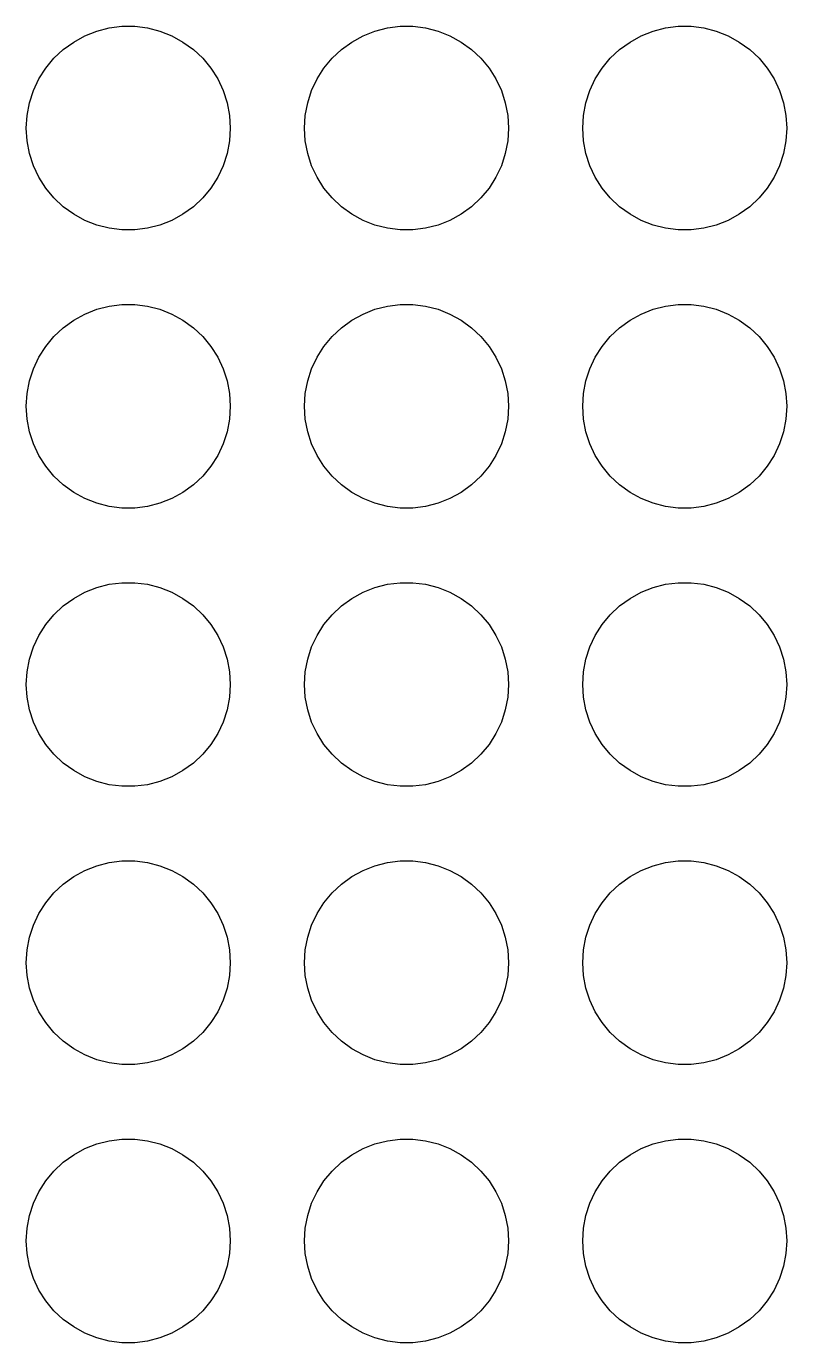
# Model space of a CAD drawing. Header units: metres. Extents: x -180 to 180, y -157 to 157.
# Drawn here: x -5.5 to 35.5, y -73 to -2 of the extents above; entities that cross this region are included whole.
import ezdxf

# ---------------------------------------------------------------- set-up
doc = ezdxf.new("R2010")
doc.units = ezdxf.units.M

msp = doc.modelspace()

# ---------------------------------------------------------------- linework, layer by layer
for p, q in [((-1.69958, -2.26918), (-1.03059, -2.09741)), ((-1.03059, -2.09741), (-0.34534, -2.01085)), ((-0.34534, -2.01085), (0.34534, -2.01085)), ((0.34534, -2.01085), (1.03059, -2.09741)), ((1.03059, -2.09741), (1.69958, -2.26918)), ((13.3004, -2.26918), (13.9694, -2.09741)), ((13.9694, -2.09741), (14.6546, -2.01085)), ((14.6546, -2.01085), (15.3453, -2.01085)), ((15.3453, -2.01085), (16.0306, -2.09741)), ((16.0306, -2.09741), (16.6996, -2.26918)), ((28.3004, -2.26918), (28.9694, -2.09741)), ((28.9694, -2.09741), (29.6546, -2.01085)), ((29.6546, -2.01085), (30.3453, -2.01085)), ((30.3453, -2.01085), (31.0306, -2.09741)), ((31.0306, -2.09741), (31.6996, -2.26918)), ((-2.94704, -2.85619), (-2.34178, -2.52344)), ((-2.34178, -2.52344), (-1.69958, -2.26918)), ((1.69958, -2.26918), (2.34178, -2.52344)), ((2.34178, -2.52344), (2.94704, -2.85619)), ((12.0529, -2.85619), (12.6582, -2.52344)), ((12.6582, -2.52344), (13.3004, -2.26918)), ((16.6996, -2.26918), (17.3418, -2.52344)), ((17.3418, -2.52344), (17.947, -2.85619)), ((27.0529, -2.85619), (27.6582, -2.52344)), ((27.6582, -2.52344), (28.3004, -2.26918)), ((31.6996, -2.26918), (32.3418, -2.52344)), ((32.3418, -2.52344), (32.947, -2.85619)), ((-4.00932, -3.73499), (-3.50583, -3.26218)), ((-3.50583, -3.26218), (-2.94704, -2.85619)), ((2.94704, -2.85619), (3.50583, -3.26218)), ((3.50583, -3.26218), (4.00932, -3.73499)), ((10.9907, -3.73499), (11.4942, -3.26218)), ((11.4942, -3.26218), (12.0529, -2.85619)), ((17.947, -2.85619), (18.5058, -3.26218)), ((18.5058, -3.26218), (19.0093, -3.73499)), ((25.9907, -3.73499), (26.4942, -3.26218)), ((26.4942, -3.26218), (27.0529, -2.85619)), ((32.947, -2.85619), (33.5058, -3.26218)), ((33.5058, -3.26218), (34.0093, -3.73499)), ((-4.44958, -4.26717), (-4.00932, -3.73499)), ((4.00932, -3.73499), (4.44958, -4.26717)), ((10.5504, -4.26717), (10.9907, -3.73499)), ((19.0093, -3.73499), (19.4496, -4.26717)), ((25.5504, -4.26717), (25.9907, -3.73499)), ((34.0093, -3.73499), (34.4496, -4.26717)), ((-5.11377, -5.47531), (-4.81967, -4.85034)), ((-4.81967, -4.85034), (-4.44958, -4.26717)), ((4.44958, -4.26717), (4.81967, -4.85034)), ((4.81967, -4.85034), (5.11377, -5.47531)), ((9.88622, -5.47531), (10.1803, -4.85034)), ((10.1803, -4.85034), (10.5504, -4.26717)), ((19.4496, -4.26717), (19.8197, -4.85034)), ((19.8197, -4.85034), (20.1138, -5.47531)), ((24.8862, -5.47531), (25.1803, -4.85034)), ((25.1803, -4.85034), (25.5504, -4.26717)), ((34.4496, -4.26717), (34.8197, -4.85034)), ((34.8197, -4.85034), (35.1138, -5.47531)), ((-5.32719, -6.1322), (-5.11377, -5.47531)), ((5.11377, -5.47531), (5.32719, -6.1322)), ((9.67279, -6.1322), (9.88622, -5.47531)), ((20.1138, -5.47531), (20.3272, -6.1322)), ((24.6728, -6.1322), (24.8862, -5.47531)), ((35.1138, -5.47531), (35.3272, -6.1322)), ((-5.45662, -6.81065), (-5.32719, -6.1322)), ((5.32719, -6.1322), (5.45662, -6.81065)), ((9.54337, -6.81065), (9.67279, -6.1322)), ((20.3272, -6.1322), (20.4566, -6.81065)), ((24.5434, -6.81065), (24.6728, -6.1322)), ((35.3272, -6.1322), (35.4566, -6.81065)), ((-5.5, -7.5), (-5.45662, -6.81065)), ((5.45662, -6.81065), (5.5, -7.5)), ((9.5, -7.5), (9.54337, -6.81065)), ((20.4566, -6.81065), (20.5, -7.5)), ((24.5, -7.5), (24.5434, -6.81065)), ((35.4566, -6.81065), (35.5, -7.5)), ((-5.45662, -8.18933), (-5.5, -7.5)), ((5.5, -7.5), (5.45662, -8.18933)), ((9.54337, -8.18933), (9.5, -7.5)), ((20.5, -7.5), (20.4566, -8.18933)), ((24.5434, -8.18933), (24.5, -7.5)), ((35.5, -7.5), (35.4566, -8.18933)), ((-5.32719, -8.86778), (-5.45662, -8.18933)), ((5.45662, -8.18933), (5.32719, -8.86778)), ((9.67279, -8.86778), (9.54337, -8.18933)), ((20.4566, -8.18933), (20.3272, -8.86778)), ((24.6728, -8.86778), (24.5434, -8.18933)), ((35.4566, -8.18933), (35.3272, -8.86778)), ((-5.11377, -9.52467), (-5.32719, -8.86778)), ((5.32719, -8.86778), (5.11377, -9.52467)), ((9.88622, -9.52467), (9.67279, -8.86778)), ((20.3272, -8.86778), (20.1138, -9.52467)), ((24.8862, -9.52467), (24.6728, -8.86778)), ((35.3272, -8.86778), (35.1138, -9.52467)), ((-4.81967, -10.1496), (-5.11377, -9.52467)), ((5.11377, -9.52467), (4.81967, -10.1496)), ((10.1803, -10.1496), (9.88622, -9.52467)), ((20.1138, -9.52467), (19.8197, -10.1496)), ((25.1803, -10.1496), (24.8862, -9.52467)), ((35.1138, -9.52467), (34.8197, -10.1496)), ((-4.44958, -10.7328), (-4.81967, -10.1496)), ((4.81967, -10.1496), (4.44958, -10.7328)), ((10.5504, -10.7328), (10.1803, -10.1496)), ((19.8197, -10.1496), (19.4496, -10.7328)), ((25.5504, -10.7328), (25.1803, -10.1496)), ((34.8197, -10.1496), (34.4496, -10.7328)), ((-4.00932, -11.265), (-4.44958, -10.7328)), ((-3.50583, -11.7378), (-4.00932, -11.265)), ((4.00932, -11.265), (3.50583, -11.7378)), ((4.44958, -10.7328), (4.00932, -11.265)), ((10.9907, -11.265), (10.5504, -10.7328)), ((11.4942, -11.7378), (10.9907, -11.265)), ((19.0093, -11.265), (18.5058, -11.7378)), ((19.4496, -10.7328), (19.0093, -11.265)), ((25.9907, -11.265), (25.5504, -10.7328)), ((26.4942, -11.7378), (25.9907, -11.265)), ((34.0093, -11.265), (33.5058, -11.7378)), ((34.4496, -10.7328), (34.0093, -11.265)), ((-2.94704, -12.1438), (-3.50583, -11.7378)), ((3.50583, -11.7378), (2.94704, -12.1438)), ((12.0529, -12.1438), (11.4942, -11.7378)), ((18.5058, -11.7378), (17.947, -12.1438)), ((27.0529, -12.1438), (26.4942, -11.7378)), ((33.5058, -11.7378), (32.947, -12.1438)), ((-2.34178, -12.4765), (-2.94704, -12.1438)), ((-1.69958, -12.7308), (-2.34178, -12.4765)), ((-1.03059, -12.9026), (-1.69958, -12.7308)), ((1.69958, -12.7308), (1.03059, -12.9026)), ((2.34178, -12.4765), (1.69958, -12.7308)), ((2.94704, -12.1438), (2.34178, -12.4765)), ((12.6582, -12.4765), (12.0529, -12.1438)), ((13.3004, -12.7308), (12.6582, -12.4765)), ((13.9694, -12.9026), (13.3004, -12.7308)), ((16.6996, -12.7308), (16.0306, -12.9026)), ((17.3418, -12.4765), (16.6996, -12.7308)), ((17.947, -12.1438), (17.3418, -12.4765)), ((27.6582, -12.4765), (27.0529, -12.1438)), ((28.3004, -12.7308), (27.6582, -12.4765)), ((28.9694, -12.9026), (28.3004, -12.7308)), ((31.6996, -12.7308), (31.0306, -12.9026)), ((32.3418, -12.4765), (31.6996, -12.7308)), ((32.947, -12.1438), (32.3418, -12.4765)), ((-0.34534, -12.9891), (-1.03059, -12.9026)), ((0.34534, -12.9891), (-0.34534, -12.9891)), ((1.03059, -12.9026), (0.34534, -12.9891)), ((14.6546, -12.9891), (13.9694, -12.9026)), ((15.3453, -12.9891), (14.6546, -12.9891)), ((16.0306, -12.9026), (15.3453, -12.9891)), ((29.6546, -12.9891), (28.9694, -12.9026)), ((30.3453, -12.9891), (29.6546, -12.9891)), ((31.0306, -12.9026), (30.3453, -12.9891)), ((-1.03059, -17.0974), (-0.34534, -17.0108)), ((-0.34534, -17.0108), (0.34534, -17.0108)), ((0.34534, -17.0108), (1.03059, -17.0974)), ((13.9694, -17.0974), (14.6546, -17.0108)), ((14.6546, -17.0108), (15.3453, -17.0108)), ((15.3453, -17.0108), (16.0306, -17.0974)), ((28.9694, -17.0974), (29.6546, -17.0108)), ((29.6546, -17.0108), (30.3453, -17.0108)), ((30.3453, -17.0108), (31.0306, -17.0974)), ((-2.94704, -17.8562), (-2.34178, -17.5234)), ((-2.34178, -17.5234), (-1.69958, -17.2692)), ((-1.69958, -17.2692), (-1.03059, -17.0974)), ((1.03059, -17.0974), (1.69958, -17.2692)), ((1.69958, -17.2692), (2.34178, -17.5234)), ((2.34178, -17.5234), (2.94704, -17.8562)), ((12.0529, -17.8562), (12.6582, -17.5234)), ((12.6582, -17.5234), (13.3004, -17.2692)), ((13.3004, -17.2692), (13.9694, -17.0974)), ((16.0306, -17.0974), (16.6996, -17.2692)), ((16.6996, -17.2692), (17.3418, -17.5234)), ((17.3418, -17.5234), (17.947, -17.8562)), ((27.0529, -17.8562), (27.6582, -17.5234)), ((27.6582, -17.5234), (28.3004, -17.2692)), ((28.3004, -17.2692), (28.9694, -17.0974)), ((31.0306, -17.0974), (31.6996, -17.2692)), ((31.6996, -17.2692), (32.3418, -17.5234)), ((32.3418, -17.5234), (32.947, -17.8562)), ((-4.00932, -18.735), (-3.50583, -18.2622)), ((-3.50583, -18.2622), (-2.94704, -17.8562)), ((2.94704, -17.8562), (3.50583, -18.2622)), ((3.50583, -18.2622), (4.00932, -18.735)), ((10.9907, -18.735), (11.4942, -18.2622)), ((11.4942, -18.2622), (12.0529, -17.8562)), ((17.947, -17.8562), (18.5058, -18.2622)), ((18.5058, -18.2622), (19.0093, -18.735)), ((25.9907, -18.735), (26.4942, -18.2622)), ((26.4942, -18.2622), (27.0529, -17.8562)), ((32.947, -17.8562), (33.5058, -18.2622)), ((33.5058, -18.2622), (34.0093, -18.735)), ((-4.44958, -19.2672), (-4.00932, -18.735)), ((4.00932, -18.735), (4.44958, -19.2672)), ((10.5504, -19.2672), (10.9907, -18.735)), ((19.0093, -18.735), (19.4496, -19.2672)), ((25.5504, -19.2672), (25.9907, -18.735)), ((34.0093, -18.735), (34.4496, -19.2672)), ((-5.11377, -20.4753), (-4.81967, -19.8503)), ((-4.81967, -19.8503), (-4.44958, -19.2672)), ((4.44958, -19.2672), (4.81967, -19.8503)), ((4.81967, -19.8503), (5.11377, -20.4753)), ((9.88622, -20.4753), (10.1803, -19.8503)), ((10.1803, -19.8503), (10.5504, -19.2672)), ((19.4496, -19.2672), (19.8197, -19.8503)), ((19.8197, -19.8503), (20.1138, -20.4753)), ((24.8862, -20.4753), (25.1803, -19.8503)), ((25.1803, -19.8503), (25.5504, -19.2672)), ((34.4496, -19.2672), (34.8197, -19.8503)), ((34.8197, -19.8503), (35.1138, -20.4753)), ((-5.32719, -21.1322), (-5.11377, -20.4753)), ((5.11377, -20.4753), (5.32719, -21.1322)), ((9.67279, -21.1322), (9.88622, -20.4753)), ((20.1138, -20.4753), (20.3272, -21.1322)), ((24.6728, -21.1322), (24.8862, -20.4753)), ((35.1138, -20.4753), (35.3272, -21.1322)), ((-5.45662, -21.8107), (-5.32719, -21.1322)), ((5.32719, -21.1322), (5.45662, -21.8107)), ((9.54337, -21.8107), (9.67279, -21.1322)), ((20.3272, -21.1322), (20.4566, -21.8107)), ((24.5434, -21.8107), (24.6728, -21.1322)), ((35.3272, -21.1322), (35.4566, -21.8107)), ((-5.5, -22.5), (-5.45662, -21.8107)), ((5.45662, -21.8107), (5.5, -22.5)), ((9.5, -22.5), (9.54337, -21.8107)), ((20.4566, -21.8107), (20.5, -22.5)), ((24.5, -22.5), (24.5434, -21.8107)), ((35.4566, -21.8107), (35.5, -22.5)), ((-5.45662, -23.1893), (-5.5, -22.5)), ((5.5, -22.5), (5.45662, -23.1893)), ((9.54337, -23.1893), (9.5, -22.5)), ((20.5, -22.5), (20.4566, -23.1893)), ((24.5434, -23.1893), (24.5, -22.5)), ((35.5, -22.5), (35.4566, -23.1893)), ((-5.32719, -23.8678), (-5.45662, -23.1893)), ((5.45662, -23.1893), (5.32719, -23.8678)), ((9.67279, -23.8678), (9.54337, -23.1893)), ((20.4566, -23.1893), (20.3272, -23.8678)), ((24.6728, -23.8678), (24.5434, -23.1893)), ((35.4566, -23.1893), (35.3272, -23.8678)), ((-5.11377, -24.5247), (-5.32719, -23.8678)), ((5.32719, -23.8678), (5.11377, -24.5247)), ((9.88622, -24.5247), (9.67279, -23.8678)), ((20.3272, -23.8678), (20.1138, -24.5247)), ((24.8862, -24.5247), (24.6728, -23.8678)), ((35.3272, -23.8678), (35.1138, -24.5247)), ((-4.81967, -25.1496), (-5.11377, -24.5247)), ((5.11377, -24.5247), (4.81967, -25.1496)), ((10.1803, -25.1496), (9.88622, -24.5247)), ((20.1138, -24.5247), (19.8197, -25.1496)), ((25.1803, -25.1496), (24.8862, -24.5247)), ((35.1138, -24.5247), (34.8197, -25.1496)), ((-4.44958, -25.7328), (-4.81967, -25.1496)), ((4.81967, -25.1496), (4.44958, -25.7328)), ((10.5504, -25.7328), (10.1803, -25.1496)), ((19.8197, -25.1496), (19.4496, -25.7328)), ((25.5504, -25.7328), (25.1803, -25.1496)), ((34.8197, -25.1496), (34.4496, -25.7328)), ((-4.00932, -26.265), (-4.44958, -25.7328)), ((4.44958, -25.7328), (4.00932, -26.265)), ((10.9907, -26.265), (10.5504, -25.7328)), ((19.4496, -25.7328), (19.0093, -26.265)), ((25.9907, -26.265), (25.5504, -25.7328)), ((34.4496, -25.7328), (34.0093, -26.265)), ((-3.50583, -26.7378), (-4.00932, -26.265)), ((-2.94704, -27.1438), (-3.50583, -26.7378)), ((3.50583, -26.7378), (2.94704, -27.1438)), ((4.00932, -26.265), (3.50583, -26.7378)), ((11.4942, -26.7378), (10.9907, -26.265)), ((12.0529, -27.1438), (11.4942, -26.7378)), ((18.5058, -26.7378), (17.947, -27.1438)), ((19.0093, -26.265), (18.5058, -26.7378)), ((26.4942, -26.7378), (25.9907, -26.265)), ((27.0529, -27.1438), (26.4942, -26.7378)), ((33.5058, -26.7378), (32.947, -27.1438)), ((34.0093, -26.265), (33.5058, -26.7378)), ((-2.34178, -27.4765), (-2.94704, -27.1438)), ((-1.69958, -27.7308), (-2.34178, -27.4765)), ((2.34178, -27.4765), (1.69958, -27.7308)), ((2.94704, -27.1438), (2.34178, -27.4765)), ((12.6582, -27.4765), (12.0529, -27.1438)), ((13.3004, -27.7308), (12.6582, -27.4765)), ((17.3418, -27.4765), (16.6996, -27.7308)), ((17.947, -27.1438), (17.3418, -27.4765)), ((27.6582, -27.4765), (27.0529, -27.1438)), ((28.3004, -27.7308), (27.6582, -27.4765)), ((32.3418, -27.4765), (31.6996, -27.7308)), ((32.947, -27.1438), (32.3418, -27.4765)), ((-1.03059, -27.9026), (-1.69958, -27.7308)), ((-0.34534, -27.9891), (-1.03059, -27.9026)), ((0.34534, -27.9891), (-0.34534, -27.9891)), ((1.03059, -27.9026), (0.34534, -27.9891)), ((1.69958, -27.7308), (1.03059, -27.9026)), ((13.9694, -27.9026), (13.3004, -27.7308)), ((14.6546, -27.9891), (13.9694, -27.9026)), ((15.3453, -27.9891), (14.6546, -27.9891)), ((16.0306, -27.9026), (15.3453, -27.9891)), ((16.6996, -27.7308), (16.0306, -27.9026)), ((28.9694, -27.9026), (28.3004, -27.7308)), ((29.6546, -27.9891), (28.9694, -27.9026)), ((30.3453, -27.9891), (29.6546, -27.9891)), ((31.0306, -27.9026), (30.3453, -27.9891)), ((31.6996, -27.7308), (31.0306, -27.9026)), ((-2.94704, -32.8562), (-2.34178, -32.5235)), ((-2.34178, -32.5235), (-1.69958, -32.2692)), ((-1.69958, -32.2692), (-1.03059, -32.0974)), ((-1.03059, -32.0974), (-0.34534, -32.0108)), ((-0.34534, -32.0108), (0.34534, -32.0108)), ((0.34534, -32.0108), (1.03059, -32.0974)), ((1.03059, -32.0974), (1.69958, -32.2692)), ((1.69958, -32.2692), (2.34178, -32.5235)), ((2.34178, -32.5235), (2.94704, -32.8562)), ((12.0529, -32.8562), (12.6582, -32.5235)), ((12.6582, -32.5235), (13.3004, -32.2692)), ((13.3004, -32.2692), (13.9694, -32.0974)), ((13.9694, -32.0974), (14.6546, -32.0108)), ((14.6546, -32.0108), (15.3453, -32.0108)), ((15.3453, -32.0108), (16.0306, -32.0974)), ((16.0306, -32.0974), (16.6996, -32.2692)), ((16.6996, -32.2692), (17.3418, -32.5235)), ((17.3418, -32.5235), (17.947, -32.8562)), ((27.0529, -32.8562), (27.6582, -32.5235)), ((27.6582, -32.5235), (28.3004, -32.2692)), ((28.3004, -32.2692), (28.9694, -32.0974)), ((28.9694, -32.0974), (29.6546, -32.0108)), ((29.6546, -32.0108), (30.3453, -32.0108)), ((30.3453, -32.0108), (31.0306, -32.0974)), ((31.0306, -32.0974), (31.6996, -32.2692)), ((31.6996, -32.2692), (32.3418, -32.5235)), ((32.3418, -32.5235), (32.947, -32.8562)), ((-4.00932, -33.735), (-3.50583, -33.2622)), ((-3.50583, -33.2622), (-2.94704, -32.8562)), ((2.94704, -32.8562), (3.50583, -33.2622)), ((3.50583, -33.2622), (4.00932, -33.735)), ((10.9907, -33.735), (11.4942, -33.2622)), ((11.4942, -33.2622), (12.0529, -32.8562)), ((17.947, -32.8562), (18.5058, -33.2622)), ((18.5058, -33.2622), (19.0093, -33.735)), ((25.9907, -33.735), (26.4942, -33.2622)), ((26.4942, -33.2622), (27.0529, -32.8562)), ((32.947, -32.8562), (33.5058, -33.2622)), ((33.5058, -33.2622), (34.0093, -33.735)), ((-4.44958, -34.2672), (-4.00932, -33.735)), ((4.00932, -33.735), (4.44958, -34.2672)), ((10.5504, -34.2672), (10.9907, -33.735)), ((19.0093, -33.735), (19.4496, -34.2672)), ((25.5504, -34.2672), (25.9907, -33.735)), ((34.0093, -33.735), (34.4496, -34.2672)), ((-4.81967, -34.8503), (-4.44958, -34.2672)), ((4.44958, -34.2672), (4.81967, -34.8503)), ((10.1803, -34.8503), (10.5504, -34.2672)), ((19.4496, -34.2672), (19.8197, -34.8503)), ((25.1803, -34.8503), (25.5504, -34.2672)), ((34.4496, -34.2672), (34.8197, -34.8503)), ((-5.32719, -36.1322), (-5.11377, -35.4753)), ((-5.11377, -35.4753), (-4.81967, -34.8503)), ((4.81967, -34.8503), (5.11377, -35.4753)), ((5.11377, -35.4753), (5.32719, -36.1322)), ((9.67279, -36.1322), (9.88622, -35.4753)), ((9.88622, -35.4753), (10.1803, -34.8503)), ((19.8197, -34.8503), (20.1138, -35.4753)), ((20.1138, -35.4753), (20.3272, -36.1322)), ((24.6728, -36.1322), (24.8862, -35.4753)), ((24.8862, -35.4753), (25.1803, -34.8503)), ((34.8197, -34.8503), (35.1138, -35.4753)), ((35.1138, -35.4753), (35.3272, -36.1322)), ((-5.45662, -36.8107), (-5.32719, -36.1322)), ((5.32719, -36.1322), (5.45662, -36.8107)), ((9.54337, -36.8107), (9.67279, -36.1322)), ((20.3272, -36.1322), (20.4566, -36.8107)), ((24.5434, -36.8107), (24.6728, -36.1322)), ((35.3272, -36.1322), (35.4566, -36.8107)), ((-5.5, -37.5), (-5.45662, -36.8107)), ((5.45662, -36.8107), (5.5, -37.5)), ((9.5, -37.5), (9.54337, -36.8107)), ((20.4566, -36.8107), (20.5, -37.5)), ((24.5, -37.5), (24.5434, -36.8107)), ((35.4566, -36.8107), (35.5, -37.5)), ((-5.45662, -38.1893), (-5.5, -37.5)), ((5.5, -37.5), (5.45662, -38.1893)), ((9.54337, -38.1893), (9.5, -37.5)), ((20.5, -37.5), (20.4566, -38.1893)), ((24.5434, -38.1893), (24.5, -37.5)), ((35.5, -37.5), (35.4566, -38.1893)), ((-5.32719, -38.8678), (-5.45662, -38.1893)), ((5.45662, -38.1893), (5.32719, -38.8678)), ((9.67279, -38.8678), (9.54337, -38.1893)), ((20.4566, -38.1893), (20.3272, -38.8678)), ((24.6728, -38.8678), (24.5434, -38.1893)), ((35.4566, -38.1893), (35.3272, -38.8678)), ((-5.11377, -39.5247), (-5.32719, -38.8678)), ((5.32719, -38.8678), (5.11377, -39.5247)), ((9.88622, -39.5247), (9.67279, -38.8678)), ((20.3272, -38.8678), (20.1138, -39.5247)), ((24.8862, -39.5247), (24.6728, -38.8678)), ((35.3272, -38.8678), (35.1138, -39.5247)), ((-4.81967, -40.1496), (-5.11377, -39.5247)), ((5.11377, -39.5247), (4.81967, -40.1496)), ((10.1803, -40.1496), (9.88622, -39.5247)), ((20.1138, -39.5247), (19.8197, -40.1496)), ((25.1803, -40.1496), (24.8862, -39.5247)), ((35.1138, -39.5247), (34.8197, -40.1496)), ((-4.44958, -40.7328), (-4.81967, -40.1496)), ((4.81967, -40.1496), (4.44958, -40.7328)), ((10.5504, -40.7328), (10.1803, -40.1496)), ((19.8197, -40.1496), (19.4496, -40.7328)), ((25.5504, -40.7328), (25.1803, -40.1496)), ((34.8197, -40.1496), (34.4496, -40.7328)), ((-4.00932, -41.265), (-4.44958, -40.7328)), ((4.44958, -40.7328), (4.00932, -41.265)), ((10.9907, -41.265), (10.5504, -40.7328)), ((19.4496, -40.7328), (19.0093, -41.265)), ((25.9907, -41.265), (25.5504, -40.7328)), ((34.4496, -40.7328), (34.0093, -41.265)), ((-3.50583, -41.7378), (-4.00932, -41.265)), ((-2.94704, -42.1438), (-3.50583, -41.7378)), ((3.50583, -41.7378), (2.94704, -42.1438)), ((4.00932, -41.265), (3.50583, -41.7378)), ((11.4942, -41.7378), (10.9907, -41.265)), ((12.0529, -42.1438), (11.4942, -41.7378)), ((18.5058, -41.7378), (17.947, -42.1438)), ((19.0093, -41.265), (18.5058, -41.7378)), ((26.4942, -41.7378), (25.9907, -41.265)), ((27.0529, -42.1438), (26.4942, -41.7378)), ((33.5058, -41.7378), (32.947, -42.1438)), ((34.0093, -41.265), (33.5058, -41.7378)), ((-2.34178, -42.4765), (-2.94704, -42.1438)), ((-1.69958, -42.7308), (-2.34178, -42.4765)), ((2.34178, -42.4765), (1.69958, -42.7308)), ((2.94704, -42.1438), (2.34178, -42.4765)), ((12.6582, -42.4765), (12.0529, -42.1438)), ((13.3004, -42.7308), (12.6582, -42.4765)), ((17.3418, -42.4765), (16.6996, -42.7308)), ((17.947, -42.1438), (17.3418, -42.4765)), ((27.6582, -42.4765), (27.0529, -42.1438)), ((28.3004, -42.7308), (27.6582, -42.4765)), ((32.3418, -42.4765), (31.6996, -42.7308)), ((32.947, -42.1438), (32.3418, -42.4765)), ((-1.03059, -42.9026), (-1.69958, -42.7308)), ((-0.34534, -42.9891), (-1.03059, -42.9026)), ((0.34534, -42.9891), (-0.34534, -42.9891)), ((1.03059, -42.9026), (0.34534, -42.9891)), ((1.69958, -42.7308), (1.03059, -42.9026)), ((13.9694, -42.9026), (13.3004, -42.7308)), ((14.6546, -42.9891), (13.9694, -42.9026)), ((15.3453, -42.9891), (14.6546, -42.9891)), ((16.0306, -42.9026), (15.3453, -42.9891)), ((16.6996, -42.7308), (16.0306, -42.9026)), ((28.9694, -42.9026), (28.3004, -42.7308)), ((29.6546, -42.9891), (28.9694, -42.9026)), ((30.3453, -42.9891), (29.6546, -42.9891)), ((31.0306, -42.9026), (30.3453, -42.9891)), ((31.6996, -42.7308), (31.0306, -42.9026)), ((-2.94704, -47.8562), (-2.34178, -47.5235)), ((-2.34178, -47.5235), (-1.69958, -47.2692)), ((-1.69958, -47.2692), (-1.03059, -47.0974)), ((-1.03059, -47.0974), (-0.34534, -47.0108)), ((-0.34534, -47.0108), (0.34534, -47.0108)), ((0.34534, -47.0108), (1.03059, -47.0974)), ((1.03059, -47.0974), (1.69958, -47.2692)), ((1.69958, -47.2692), (2.34178, -47.5235)), ((2.34178, -47.5235), (2.94704, -47.8562)), ((12.0529, -47.8562), (12.6582, -47.5235)), ((12.6582, -47.5235), (13.3004, -47.2692)), ((13.3004, -47.2692), (13.9694, -47.0974)), ((13.9694, -47.0974), (14.6546, -47.0108)), ((14.6546, -47.0108), (15.3453, -47.0108)), ((15.3453, -47.0108), (16.0306, -47.0974)), ((16.0306, -47.0974), (16.6996, -47.2692)), ((16.6996, -47.2692), (17.3418, -47.5235)), ((17.3418, -47.5235), (17.947, -47.8562)), ((27.0529, -47.8562), (27.6582, -47.5235)), ((27.6582, -47.5235), (28.3004, -47.2692)), ((28.3004, -47.2692), (28.9694, -47.0974)), ((28.9694, -47.0974), (29.6546, -47.0108)), ((29.6546, -47.0108), (30.3453, -47.0108)), ((30.3453, -47.0108), (31.0306, -47.0974)), ((31.0306, -47.0974), (31.6996, -47.2692)), ((31.6996, -47.2692), (32.3418, -47.5235)), ((32.3418, -47.5235), (32.947, -47.8562)), ((-4.00932, -48.735), (-3.50583, -48.2622)), ((-3.50583, -48.2622), (-2.94704, -47.8562)), ((2.94704, -47.8562), (3.50583, -48.2622)), ((3.50583, -48.2622), (4.00932, -48.735)), ((10.9907, -48.735), (11.4942, -48.2622)), ((11.4942, -48.2622), (12.0529, -47.8562)), ((17.947, -47.8562), (18.5058, -48.2622)), ((18.5058, -48.2622), (19.0093, -48.735)), ((25.9907, -48.735), (26.4942, -48.2622)), ((26.4942, -48.2622), (27.0529, -47.8562)), ((32.947, -47.8562), (33.5058, -48.2622)), ((33.5058, -48.2622), (34.0093, -48.735)), ((-4.44958, -49.2672), (-4.00932, -48.735)), ((4.00932, -48.735), (4.44958, -49.2672)), ((10.5504, -49.2672), (10.9907, -48.735)), ((19.0093, -48.735), (19.4496, -49.2672)), ((25.5504, -49.2672), (25.9907, -48.735)), ((34.0093, -48.735), (34.4496, -49.2672)), ((-4.81967, -49.8503), (-4.44958, -49.2672)), ((4.44958, -49.2672), (4.81967, -49.8503)), ((10.1803, -49.8503), (10.5504, -49.2672)), ((19.4496, -49.2672), (19.8197, -49.8503)), ((25.1803, -49.8503), (25.5504, -49.2672)), ((34.4496, -49.2672), (34.8197, -49.8503)), ((-5.11377, -50.4753), (-4.81967, -49.8503)), ((4.81967, -49.8503), (5.11377, -50.4753)), ((9.88622, -50.4753), (10.1803, -49.8503)), ((19.8197, -49.8503), (20.1138, -50.4753)), ((24.8862, -50.4753), (25.1803, -49.8503)), ((34.8197, -49.8503), (35.1138, -50.4753)), ((-5.32719, -51.1322), (-5.11377, -50.4753)), ((5.11377, -50.4753), (5.32719, -51.1322)), ((9.67279, -51.1322), (9.88622, -50.4753)), ((20.1138, -50.4753), (20.3272, -51.1322)), ((24.6728, -51.1322), (24.8862, -50.4753)), ((35.1138, -50.4753), (35.3272, -51.1322)), ((-5.5, -52.5), (-5.45662, -51.8107)), ((-5.45662, -51.8107), (-5.32719, -51.1322)), ((5.32719, -51.1322), (5.45662, -51.8107)), ((5.45662, -51.8107), (5.5, -52.5)), ((9.5, -52.5), (9.54337, -51.8107)), ((9.54337, -51.8107), (9.67279, -51.1322)), ((20.3272, -51.1322), (20.4566, -51.8107)), ((20.4566, -51.8107), (20.5, -52.5)), ((24.5, -52.5), (24.5434, -51.8107)), ((24.5434, -51.8107), (24.6728, -51.1322)), ((35.3272, -51.1322), (35.4566, -51.8107)), ((35.4566, -51.8107), (35.5, -52.5)), ((-5.45662, -53.1893), (-5.5, -52.5)), ((5.5, -52.5), (5.45662, -53.1893)), ((9.54337, -53.1893), (9.5, -52.5)), ((20.5, -52.5), (20.4566, -53.1893)), ((24.5434, -53.1893), (24.5, -52.5)), ((35.5, -52.5), (35.4566, -53.1893)), ((-5.32719, -53.8678), (-5.45662, -53.1893)), ((5.45662, -53.1893), (5.32719, -53.8678)), ((9.67279, -53.8678), (9.54337, -53.1893)), ((20.4566, -53.1893), (20.3272, -53.8678)), ((24.6728, -53.8678), (24.5434, -53.1893)), ((35.4566, -53.1893), (35.3272, -53.8678)), ((-5.11377, -54.5247), (-5.32719, -53.8678)), ((5.32719, -53.8678), (5.11377, -54.5247)), ((9.88622, -54.5247), (9.67279, -53.8678)), ((20.3272, -53.8678), (20.1138, -54.5247)), ((24.8862, -54.5247), (24.6728, -53.8678)), ((35.3272, -53.8678), (35.1138, -54.5247)), ((-4.81967, -55.1496), (-5.11377, -54.5247)), ((5.11377, -54.5247), (4.81967, -55.1496)), ((10.1803, -55.1496), (9.88622, -54.5247)), ((20.1138, -54.5247), (19.8197, -55.1496)), ((25.1803, -55.1496), (24.8862, -54.5247)), ((35.1138, -54.5247), (34.8197, -55.1496)), ((-4.44958, -55.7328), (-4.81967, -55.1496)), ((4.81967, -55.1496), (4.44958, -55.7328)), ((10.5504, -55.7328), (10.1803, -55.1496)), ((19.8197, -55.1496), (19.4496, -55.7328)), ((25.5504, -55.7328), (25.1803, -55.1496)), ((34.8197, -55.1496), (34.4496, -55.7328)), ((-4.00932, -56.265), (-4.44958, -55.7328)), ((4.44958, -55.7328), (4.00932, -56.265)), ((10.9907, -56.265), (10.5504, -55.7328)), ((19.4496, -55.7328), (19.0093, -56.265)), ((25.9907, -56.265), (25.5504, -55.7328)), ((34.4496, -55.7328), (34.0093, -56.265)), ((-3.50583, -56.7378), (-4.00932, -56.265)), ((-2.94704, -57.1438), (-3.50583, -56.7378)), ((3.50583, -56.7378), (2.94704, -57.1438)), ((4.00932, -56.265), (3.50583, -56.7378)), ((11.4942, -56.7378), (10.9907, -56.265)), ((12.0529, -57.1438), (11.4942, -56.7378)), ((18.5058, -56.7378), (17.947, -57.1438)), ((19.0093, -56.265), (18.5058, -56.7378)), ((26.4942, -56.7378), (25.9907, -56.265)), ((27.0529, -57.1438), (26.4942, -56.7378)), ((33.5058, -56.7378), (32.947, -57.1438)), ((34.0093, -56.265), (33.5058, -56.7378)), ((-2.34178, -57.4765), (-2.94704, -57.1438)), ((-1.69958, -57.7308), (-2.34178, -57.4765)), ((2.34178, -57.4765), (1.69958, -57.7308)), ((2.94704, -57.1438), (2.34178, -57.4765)), ((12.6582, -57.4765), (12.0529, -57.1438)), ((13.3004, -57.7308), (12.6582, -57.4765)), ((17.3418, -57.4765), (16.6996, -57.7308)), ((17.947, -57.1438), (17.3418, -57.4765)), ((27.6582, -57.4765), (27.0529, -57.1438)), ((28.3004, -57.7308), (27.6582, -57.4765)), ((32.3418, -57.4765), (31.6996, -57.7308)), ((32.947, -57.1438), (32.3418, -57.4765)), ((-1.03059, -57.9026), (-1.69958, -57.7308)), ((-0.34534, -57.9891), (-1.03059, -57.9026)), ((0.34534, -57.9891), (-0.34534, -57.9891)), ((1.03059, -57.9026), (0.34534, -57.9891)), ((1.69958, -57.7308), (1.03059, -57.9026)), ((13.9694, -57.9026), (13.3004, -57.7308)), ((14.6546, -57.9891), (13.9694, -57.9026)), ((15.3453, -57.9891), (14.6546, -57.9891)), ((16.0306, -57.9026), (15.3453, -57.9891)), ((16.6996, -57.7308), (16.0306, -57.9026)), ((28.9694, -57.9026), (28.3004, -57.7308)), ((29.6546, -57.9891), (28.9694, -57.9026)), ((30.3453, -57.9891), (29.6546, -57.9891)), ((31.0306, -57.9026), (30.3453, -57.9891)), ((31.6996, -57.7308), (31.0306, -57.9026)), ((-2.34178, -62.5235), (-1.69958, -62.2692)), ((-1.69958, -62.2692), (-1.03059, -62.0974)), ((-1.03059, -62.0974), (-0.34534, -62.0108)), ((-0.34534, -62.0108), (0.34534, -62.0108)), ((0.34534, -62.0108), (1.03059, -62.0974)), ((1.03059, -62.0974), (1.69958, -62.2692)), ((1.69958, -62.2692), (2.34178, -62.5235)), ((12.6582, -62.5235), (13.3004, -62.2692)), ((13.3004, -62.2692), (13.9694, -62.0974)), ((13.9694, -62.0974), (14.6546, -62.0108)), ((14.6546, -62.0108), (15.3453, -62.0108)), ((15.3453, -62.0108), (16.0306, -62.0974)), ((16.0306, -62.0974), (16.6996, -62.2692)), ((16.6996, -62.2692), (17.3418, -62.5235)), ((27.6582, -62.5235), (28.3004, -62.2692)), ((28.3004, -62.2692), (28.9694, -62.0974)), ((28.9694, -62.0974), (29.6546, -62.0108)), ((29.6546, -62.0108), (30.3453, -62.0108)), ((30.3453, -62.0108), (31.0306, -62.0974)), ((31.0306, -62.0974), (31.6996, -62.2692)), ((31.6996, -62.2692), (32.3418, -62.5235)), ((-3.50583, -63.2622), (-2.94704, -62.8562)), ((-2.94704, -62.8562), (-2.34178, -62.5235)), ((2.34178, -62.5235), (2.94704, -62.8562)), ((2.94704, -62.8562), (3.50583, -63.2622)), ((11.4942, -63.2622), (12.0529, -62.8562)), ((12.0529, -62.8562), (12.6582, -62.5235)), ((17.3418, -62.5235), (17.947, -62.8562)), ((17.947, -62.8562), (18.5058, -63.2622)), ((26.4942, -63.2622), (27.0529, -62.8562)), ((27.0529, -62.8562), (27.6582, -62.5235)), ((32.3418, -62.5235), (32.947, -62.8562)), ((32.947, -62.8562), (33.5058, -63.2622)), ((-4.44958, -64.2672), (-4.00932, -63.735)), ((-4.00932, -63.735), (-3.50583, -63.2622)), ((3.50583, -63.2622), (4.00932, -63.735)), ((4.00932, -63.735), (4.44958, -64.2672)), ((10.5504, -64.2672), (10.9907, -63.735)), ((10.9907, -63.735), (11.4942, -63.2622)), ((18.5058, -63.2622), (19.0093, -63.735)), ((19.0093, -63.735), (19.4496, -64.2672)), ((25.5504, -64.2672), (25.9907, -63.735)), ((25.9907, -63.735), (26.4942, -63.2622)), ((33.5058, -63.2622), (34.0093, -63.735)), ((34.0093, -63.735), (34.4496, -64.2672)), ((-4.81967, -64.8504), (-4.44958, -64.2672)), ((4.44958, -64.2672), (4.81967, -64.8504)), ((10.1803, -64.8504), (10.5504, -64.2672)), ((19.4496, -64.2672), (19.8197, -64.8504)), ((25.1803, -64.8504), (25.5504, -64.2672)), ((34.4496, -64.2672), (34.8197, -64.8504)), ((-5.11377, -65.4753), (-4.81967, -64.8504)), ((4.81967, -64.8504), (5.11377, -65.4753)), ((9.88622, -65.4753), (10.1803, -64.8504)), ((19.8197, -64.8504), (20.1138, -65.4753)), ((24.8862, -65.4753), (25.1803, -64.8504)), ((34.8197, -64.8504), (35.1138, -65.4753)), ((-5.32719, -66.1322), (-5.11377, -65.4753)), ((5.11377, -65.4753), (5.32719, -66.1322)), ((9.67279, -66.1322), (9.88622, -65.4753)), ((20.1138, -65.4753), (20.3272, -66.1322)), ((24.6728, -66.1322), (24.8862, -65.4753)), ((35.1138, -65.4753), (35.3272, -66.1322)), ((-5.45662, -66.8107), (-5.32719, -66.1322)), ((5.32719, -66.1322), (5.45662, -66.8107)), ((9.54337, -66.8107), (9.67279, -66.1322)), ((20.3272, -66.1322), (20.4566, -66.8107)), ((24.5434, -66.8107), (24.6728, -66.1322)), ((35.3272, -66.1322), (35.4566, -66.8107)), ((-5.5, -67.5), (-5.45662, -66.8107)), ((5.45662, -66.8107), (5.5, -67.5)), ((9.5, -67.5), (9.54337, -66.8107)), ((20.4566, -66.8107), (20.5, -67.5)), ((24.5, -67.5), (24.5434, -66.8107)), ((35.4566, -66.8107), (35.5, -67.5)), ((-5.45662, -68.1893), (-5.5, -67.5)), ((5.5, -67.5), (5.45662, -68.1893)), ((9.54337, -68.1893), (9.5, -67.5)), ((20.5, -67.5), (20.4566, -68.1893)), ((24.5434, -68.1893), (24.5, -67.5)), ((35.5, -67.5), (35.4566, -68.1893)), ((-5.32719, -68.8678), (-5.45662, -68.1893)), ((5.45662, -68.1893), (5.32719, -68.8678)), ((9.67279, -68.8678), (9.54337, -68.1893)), ((20.4566, -68.1893), (20.3272, -68.8678)), ((24.6728, -68.8678), (24.5434, -68.1893)), ((35.4566, -68.1893), (35.3272, -68.8678)), ((-5.11377, -69.5247), (-5.32719, -68.8678)), ((-4.81967, -70.1496), (-5.11377, -69.5247)), ((5.11377, -69.5247), (4.81967, -70.1496)), ((5.32719, -68.8678), (5.11377, -69.5247)), ((9.88622, -69.5247), (9.67279, -68.8678)), ((10.1803, -70.1496), (9.88622, -69.5247)), ((20.1138, -69.5247), (19.8197, -70.1496)), ((20.3272, -68.8678), (20.1138, -69.5247)), ((24.8862, -69.5247), (24.6728, -68.8678)), ((25.1803, -70.1496), (24.8862, -69.5247)), ((35.1138, -69.5247), (34.8197, -70.1496)), ((35.3272, -68.8678), (35.1138, -69.5247)), ((-4.44958, -70.7328), (-4.81967, -70.1496)), ((4.81967, -70.1496), (4.44958, -70.7328)), ((10.5504, -70.7328), (10.1803, -70.1496)), ((19.8197, -70.1496), (19.4496, -70.7328)), ((25.5504, -70.7328), (25.1803, -70.1496)), ((34.8197, -70.1496), (34.4496, -70.7328)), ((-4.00932, -71.265), (-4.44958, -70.7328)), ((4.44958, -70.7328), (4.00932, -71.265)), ((10.9907, -71.265), (10.5504, -70.7328)), ((19.4496, -70.7328), (19.0093, -71.265)), ((25.9907, -71.265), (25.5504, -70.7328)), ((34.4496, -70.7328), (34.0093, -71.265)), ((-3.50583, -71.7378), (-4.00932, -71.265)), ((4.00932, -71.265), (3.50583, -71.7378)), ((11.4942, -71.7378), (10.9907, -71.265)), ((19.0093, -71.265), (18.5058, -71.7378)), ((26.4942, -71.7378), (25.9907, -71.265)), ((34.0093, -71.265), (33.5058, -71.7378)), ((-2.94704, -72.1438), (-3.50583, -71.7378)), ((-2.34178, -72.4765), (-2.94704, -72.1438)), ((2.94704, -72.1438), (2.34178, -72.4765)), ((3.50583, -71.7378), (2.94704, -72.1438)), ((12.0529, -72.1438), (11.4942, -71.7378)), ((12.6582, -72.4765), (12.0529, -72.1438)), ((17.947, -72.1438), (17.3418, -72.4765)), ((18.5058, -71.7378), (17.947, -72.1438)), ((27.0529, -72.1438), (26.4942, -71.7378)), ((27.6582, -72.4765), (27.0529, -72.1438)), ((32.947, -72.1438), (32.3418, -72.4765)), ((33.5058, -71.7378), (32.947, -72.1438)), ((-1.69958, -72.7308), (-2.34178, -72.4765)), ((-1.03059, -72.9026), (-1.69958, -72.7308)), ((-0.34534, -72.9891), (-1.03059, -72.9026)), ((0.34534, -72.9891), (-0.34534, -72.9891)), ((1.03059, -72.9026), (0.34534, -72.9891)), ((1.69958, -72.7308), (1.03059, -72.9026)), ((2.34178, -72.4765), (1.69958, -72.7308)), ((13.3004, -72.7308), (12.6582, -72.4765)), ((13.9694, -72.9026), (13.3004, -72.7308)), ((14.6546, -72.9891), (13.9694, -72.9026)), ((15.3453, -72.9891), (14.6546, -72.9891)), ((16.0306, -72.9026), (15.3453, -72.9891)), ((16.6996, -72.7308), (16.0306, -72.9026)), ((17.3418, -72.4765), (16.6996, -72.7308)), ((28.3004, -72.7308), (27.6582, -72.4765)), ((28.9694, -72.9026), (28.3004, -72.7308)), ((29.6546, -72.9891), (28.9694, -72.9026)), ((30.3453, -72.9891), (29.6546, -72.9891)), ((31.0306, -72.9026), (30.3453, -72.9891)), ((31.6996, -72.7308), (31.0306, -72.9026)), ((32.3418, -72.4765), (31.6996, -72.7308))]:
    msp.add_line(p, q)

doc.saveas('drawing.dxf')
